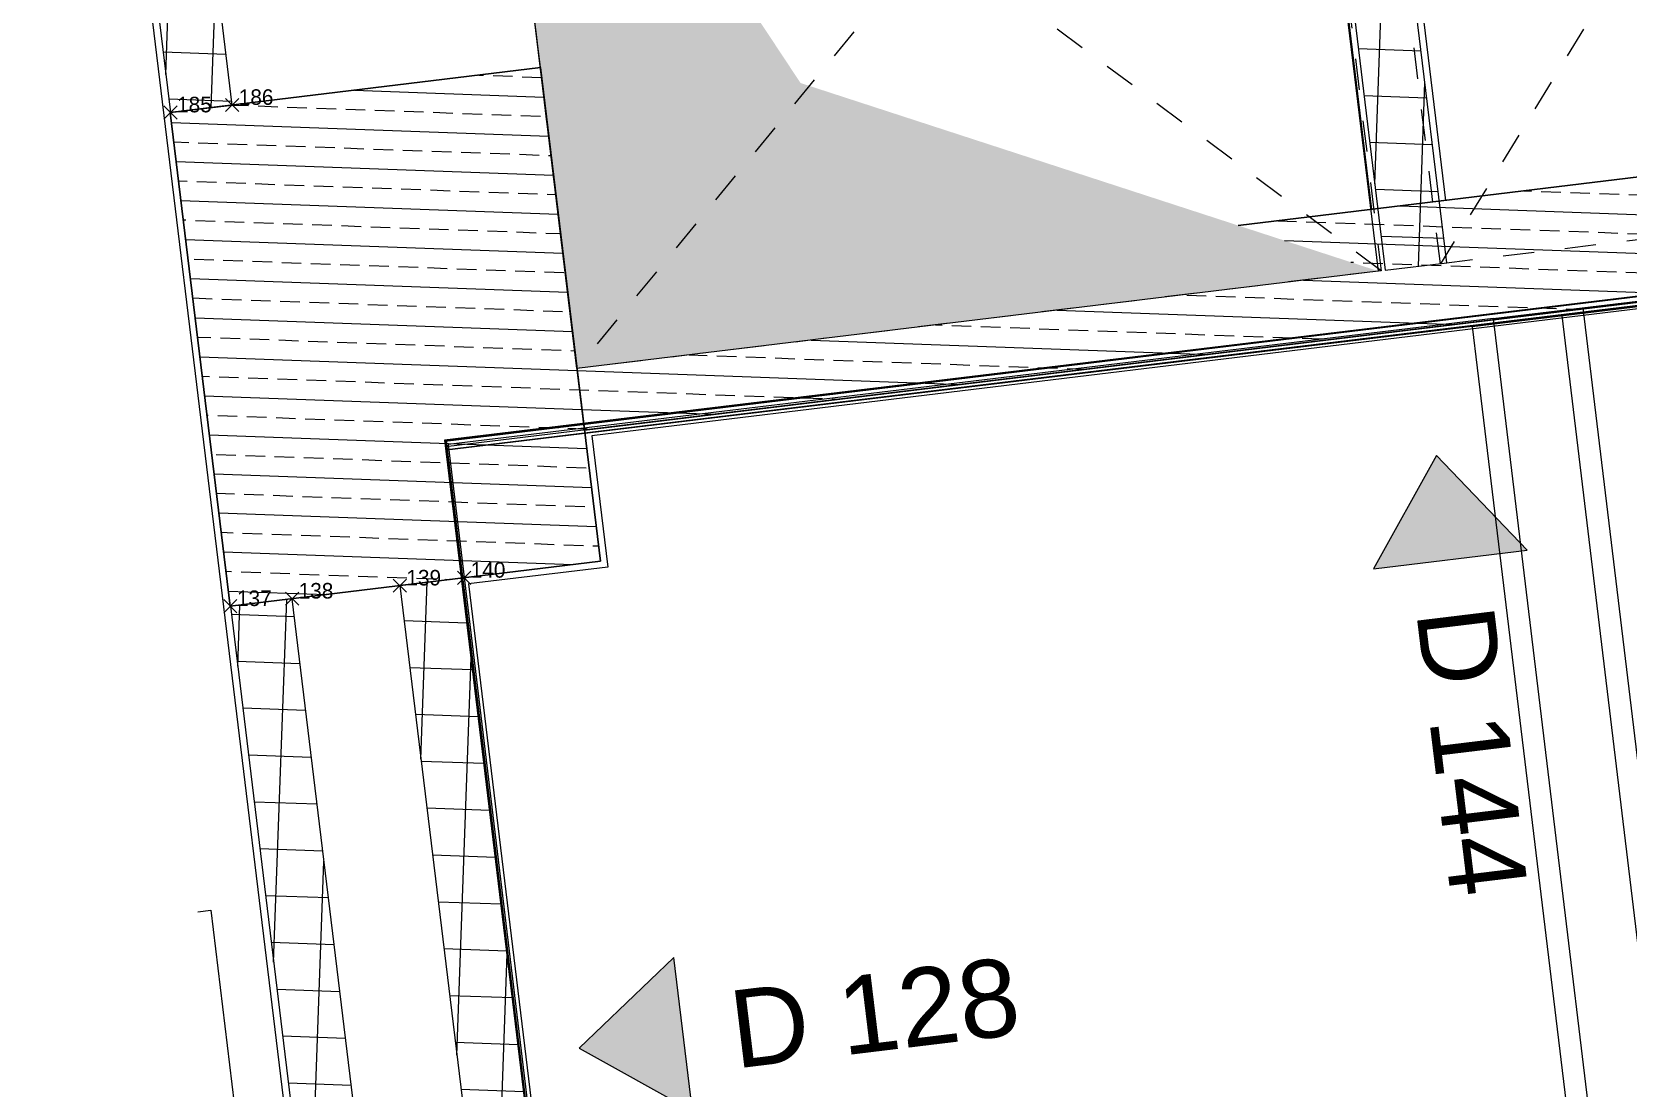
# Model space of a CAD drawing. Header units: metres. Extents: x 400403 to 400526, y 4543947 to 4544120.
# Drawn here: x 400460.79 to 400465.92, y 4544074.22 to 4544077.62 of the extents above; entities that cross this region are included whole.
import ezdxf

# ---------------------------------------------------------------- set-up
doc = ezdxf.new("R2010")
doc.units = ezdxf.units.M
doc.linetypes.add('Dot 1mm', pattern=[0.09999999999999999, 0, -0.09999999999999999])
for name, color, linetype, lineweight in [('A-DETLGEM', 7, 'Continuous', 13), ('A-SECTMBM', 7, 'Continuous', 5), ('A_ELEVATION_2', 7, 'Continuous', 18), ('A_HATCH', 7, 'Continuous', 18), ('A_SECTION_LINE', 7, 'Continuous', 5), ('G-PLANOTM', 7, 'Continuous', 13)]:
    doc.layers.add(name, color=color, linetype=linetype, lineweight=lineweight)
doc.layers.add('A_RC', color=7, linetype='Continuous', lineweight=15, true_color=0x007f00)
doc.styles.add('Arial_1', font='Arial.ttf', dxfattribs={"height": 0.2499999999999998})
pattern_1 = [(45, (0, 0), (-0.1060660171779821, 0.1060660171779821), []), (135, (0, 0), (-0.1060660171779821, -0.1060660171779821), [])]
pattern_2 = [(45, (0, 0), (-0.08838834764831845, 0.08838834764831845), []), (45, (0.08800000000000001, 0), (-0.08838834764831845, 0.08838834764831845), [0.063, -0.031])]

# ---------------------------------------------------------------- blocks, each defined once
blk = doc.blocks.new('D1010-30_Escalator - H_6120-V17-PERON KAT _1_10 _-3_21_ KOTU TUĞLA DUVAR PLANI - 1_2')
at = {"layer": 'G-PLANOTM'}
for p, q in [((0.5183688132078815, 8.565075471160132), (0.5600000000001282, 8.565075471160132)), ((0.5600000000001282, 8.565075471160132), (0.5600000000001282, 6.995075471160143))]:
    blk.add_line(p, q, dxfattribs=at)
blk = doc.blocks.new('M09-PRT-S24-ZZ-M3-ARC-01_rvt-1-PERON KAT _1_10 _-3_21_ KOTU TUĞLA DUVAR PLANI - 1_2')
at = {"layer": 'A_HATCH', "lineweight": 5, "true_color": 0x787878}
h = blk.add_hatch(dxfattribs=at)
h.set_pattern_fill('FP_2', color=8, style=0, pattern_type=2)
h.set_pattern_definition(pattern_1)
h.paths.add_polyline_path([(56.67378246631695, 39.37218351073139), (56.79133951677548, 39.5339869096064), (54.78412996379864, 40.99230816708965), (54.66657291334014, 40.83050476821462), (56.16838945997443, 39.73937255855135)], flags=0)
h.paths.add_polyline_path([(54.50476944372668, 40.94806172130999), (54.6223264941852, 41.10986512018501), (53.32789873727759, 42.05032074494783), (53.21034168681908, 41.8885173460728)], flags=0)
h = blk.add_hatch(dxfattribs=at)
h.set_pattern_fill('FP_2', color=8, style=0, pattern_type=2)
h.set_pattern_definition(pattern_1)
h.paths.add_polyline_path([(53.64017838349763, 36.85555474544358), (53.75773832897631, 37.01735604092373), (51.08312249397338, 38.96065130816073), (50.96556544349605, 38.79884790925983), (53.15929743622637, 37.20494835057628)], flags=0)
h = blk.add_hatch(dxfattribs=at)
h.set_pattern_fill('FP_2', color=8, style=0, pattern_type=2)
h.set_pattern_definition(pattern_1)
h.paths.add_polyline_path([(61.64646764777147, 31.71734204120042), (61.76402469822997, 31.8791454400754), (58.65142101145661, 34.14058439134281), (58.53386452277216, 33.97878058431508), (59.61184971807557, 33.1955784953669)], flags=0)
h.paths.add_polyline_path([(58.3720611238962, 34.0963376347743), (58.48961761258066, 34.25814144180203), (55.37490218544226, 36.52111466225275), (55.25734513498375, 36.35931126337778), (57.67293547184847, 34.60428215340653)], flags=0)
h = blk.add_hatch(dxfattribs=at)
h.set_pattern_fill('FP_2', color=8, style=0, pattern_type=2)
h.set_pattern_definition(pattern_1)
h.paths.add_polyline_path([(56.71440299667402, 34.62191578203601), (56.83196294215269, 34.78371707751614), (55.05214869218204, 36.07687647755583), (54.93458874670335, 35.91507518207569), (56.16838945997443, 35.01863276390286)], flags=0)
at = {"layer": 'A-SECTMBM', "color": 9, "true_color": 0xc0c0c0}
for p, q in [((56.99673244546905, 39.45456574164805), (59.2150332122511, 42.50285078542171)), ((58.92093964575218, 42.10678514628216), (55.04079667767011, 36.76780012988579)), ((58.9210215420593, 42.10672554862698), (55.04088984788058, 36.76775604485515)), ((58.9212003237004, 42.10659544548841), (55.04099384664975, 36.76768036275108)), ((58.9212910116538, 42.10652944996841), (55.04108453460316, 36.76761436723108)), ((58.92139154395646, 42.1064562905096), (55.04118506690595, 36.76754120777219)), ((58.92477620729027, 42.10399320022741), (55.041278843693, 36.76747296444336)), ((58.92477620729027, 42.10399320022741), (55.04127884369304, 36.76747296444342)), ((58.92477620729023, 42.10399320022744), (55.04127884369299, 36.76747296444336)), ((58.92477620729027, 42.10399320022741), (55.04127884369298, 36.76747296444334)), ((57.16737096599076, 39.68904920655371), (59.59306198225625, 37.92382313219132)), ((57.16737096599076, 39.68904920655371), (59.59306198225625, 37.92382313219132)), ((56.99673244546906, 39.45456574164805), (55.04127884369288, 36.76747296444343)), ((56.99673244546905, 39.45456574164805), (59.42242346173456, 37.68933966728567)), ((56.99673244546905, 39.45456574164805), (59.42242346173456, 37.68933966728567)), ((55.04079667767011, 36.76780012988579), (57.46645959538376, 35.00259450342707)), ((55.04088984788058, 36.76775604485515), (57.4669354648753, 35.00227192011386)), ((55.04099384664975, 36.76768036275108), (57.70145293337954, 34.83160865445079)), ((55.04108453460316, 36.76761436723108), (57.70145293316218, 34.83160865460896)), ((55.04118506690595, 36.76754120777219), (57.46696946825653, 35.00224717513066)), ((55.04127884369288, 36.76747296444343), (57.46846531592764, 35.00115861550182)), ((55.041278843693, 36.76747296444336), (57.23398185102199, 35.17179713602353)), ((55.04127884369304, 36.76747296444342), (57.46846580063514, 35.0011582627701)), ((55.04127884369299, 36.76747296444336), (57.4665954166497, 35.00251938030646)), ((55.04127884369298, 36.76747296444334), (57.46659543789273, 35.00251936484744))]:
    blk.add_line(p, q, dxfattribs=at)
at = {"layer": 'A_ELEVATION_2', "lineweight": 20}
for p, q in [((56.79133951677544, 39.53398690960638), (54.78412996379861, 40.99230816708963)), ((54.6665729133401, 40.8305047682146), (56.67378246631691, 39.37218351073137)), ((56.67378246631691, 39.37218351073137), (56.79133951677544, 39.53398690960638)), ((53.75773832897627, 37.01735604092369), (51.08312249397333, 38.96065130816069)), ((50.96556544349602, 38.79884790925981), (53.64017838349758, 36.85555474544356)), ((53.64017838349758, 36.85555474544356), (53.75773832897627, 37.01735604092369)), ((55.37490218544222, 36.52111466225272), (55.25734513498371, 36.35931126337774)), ((58.48961761258061, 34.258141441802), (55.37490218544222, 36.52111466225272)), ((55.25734513498371, 36.35931126337774), (58.37206112389615, 34.09633763477428)), ((55.05214869218199, 36.0768764775558), (54.93458874670331, 35.91507518207567)), ((56.83196294215265, 34.78371707751612), (55.05214869218199, 36.0768764775558)), ((54.93458874670331, 35.91507518207567), (56.71440299667397, 34.62191578203598))]:
    blk.add_line(p, q, dxfattribs=at)
at = {"layer": 'A_RC'}
for p, q in [((53.35583500361519, 42.05474568452632), (56.64132100005368, 39.66770038294775)), ((58.65110860324015, 41.71777628344793), (55.32534236813006, 37.14042399638009)), ((56.68598141398767, 34.61682288689941), (50.77526489319187, 38.91120981024159)), ((55.32534236813006, 37.14042399638009), (55.66954751658514, 36.8903349079967)), ((55.66954751658514, 36.8903349079967), (55.40402867720123, 36.52489332828633)), ((55.40402867720123, 36.52489332828633), (58.68672488477113, 34.13987492665256))]:
    blk.add_line(p, q, dxfattribs=at)
at = {"lineweight": 15, "rotation": 53.99999999999949}
blk.add_blockref('D1010-30_Escalator - H_6120-V17-PERON KAT _1_10 _-3_21_ KOTU TUĞLA DUVAR PLANI - 1_2', (62.2079249589324, 29.71549579944977), dxfattribs=at)
blk = doc.blocks.new('M09-PRT-S24-ZZ-M3-STR-01_rvt-1-PERON KAT _1_10 _-3_21_ KOTU TUĞLA DUVAR PLANI - 1_2')
at = {"layer": 'A_RC', "lineweight": 5, "true_color": 0x787878}
h = blk.add_hatch(dxfattribs=at)
h.set_pattern_fill('FP_1', color=8, style=0, pattern_type=2)
h.set_pattern_definition(pattern_2)
h.paths.add_polyline_path([(55.29562062155847, 37.13498206493411), (58.64599655962562, 41.74637893287127), (58.32238976187562, 41.98149303378827), (56.24633379172857, 39.12404713059168), (56.66017660359948, 39.35386342167956), (55.13411176295748, 37.25260195331587), (55.13411176295748, 37.25232511935732)], flags=0)
h = blk.add_hatch(dxfattribs=at)
h.set_pattern_fill('FP_1', color=8, style=0, pattern_type=2)
h.set_pattern_definition(pattern_2)
h.paths.add_polyline_path([(54.93408007199201, 35.91437507679281), (55.63942237474298, 36.88519547004274), (54.34499518374307, 37.82565187371071), (53.6396528809921, 36.85483148046079)], flags=0)
at = {"layer": 'A-SECTMBM', "color": 9, "true_color": 0xc0c0c0}
for p, q in [((57.02411234454777, 39.52121408572695), (59.24241311132975, 42.56949912950063)), ((58.89815993601471, 42.12237218501506), (55.01304012346713, 36.78362245585313)), ((58.89815489216446, 42.12236525399221), (55.01304012346706, 36.78362245585313)), ((58.89815993624686, 42.12237218533401), (55.01556927533885, 36.78709789793003)), ((58.89696044921053, 42.12088059897052), (55.01676378224695, 36.78197901428314)), ((58.89843808799505, 42.11921628848967), (55.01725259218986, 36.78587291317438)), ((58.91113579192764, 42.1105248680543), (55.03099357062965, 36.77154087921519)), ((58.91113579185532, 42.11052486795481), (55.03099360520494, 36.77154092678998)), ((58.91119860212046, 42.11053262151871), (55.03100197701224, 36.77163109442186)), ((58.91119860211575, 42.11053262151219), (55.03100197704272, 36.77163109446379)), ((57.19475086506944, 39.75569755063259), (59.62044188133499, 37.99047147627027)), ((57.19475086506944, 39.75569755063259), (59.62044188133499, 37.99047147627027)), ((57.02411234454775, 39.52121408572694), (55.03076971699645, 36.78205598342146)), ((57.02411234454777, 39.52121408572695), (59.44980336081328, 37.75598801136458)), ((57.02411234454777, 39.52121408572695), (59.44980336081328, 37.75598801136458)), ((55.01304012346713, 36.78362245585313), (57.41370329928139, 35.03943856320767)), ((55.01304012346706, 36.78362245585313), (57.41370412012743, 35.0394379668281)), ((55.01556927533885, 36.78709789793003), (57.41392352832389, 35.04176535782556)), ((55.01676378224695, 36.78197901428314), (57.41374736972037, 35.03990387404147)), ((55.01725259218986, 36.78587291317438), (57.17944016139091, 35.21240380716593)), ((55.03076971699645, 36.78205598342146), (57.41678443801278, 35.04570317875345)), ((55.03099357062965, 36.77154087921519), (57.41374506412323, 35.03986033997916)), ((55.03099360520494, 36.77154092678998), (57.4140845718418, 35.03961367318303)), ((55.03100197701224, 36.77163109442186), (57.64870984249695, 34.86913838620821)), ((55.03100197704272, 36.77163109446379), (57.64871011450396, 34.86913818858356))]:
    blk.add_line(p, q, dxfattribs=at)
at = {"layer": 'A_RC', "color": 7, "lineweight": 25}
for p, q in [((58.32238976187558, 41.98149303378822), (56.24633379172853, 39.12404713059163)), ((55.29562062155843, 37.13498206493407), (58.64599655962557, 41.74637893287124)), ((54.34499518374302, 37.82565187371067), (53.63965288099205, 36.85483148046074)), ((55.63942237474294, 36.8851954700427), (54.34499518374302, 37.82565187371067)), ((54.97201382380845, 37.37009616585106), (55.29562062155843, 37.13498206493407)), ((54.93408007199197, 35.91437507679277), (55.63942237474294, 36.8851954700427)), ((53.63965288099205, 36.85483148046074), (54.93408007199197, 35.91437507679277))]:
    blk.add_line(p, q, dxfattribs=at)
at = {"layer": 'A_RC'}
for p, q in [((53.68888870347875, 41.51611167855327), (56.50025249089119, 39.47353623738866)), ((54.34499518374302, 37.82564575093912), (54.12806545816133, 37.98325442894645))]:
    blk.add_line(p, q, dxfattribs=at)
blk = doc.blocks.new('M_Shaft Opening Symbol1 - Shaft opening symbol 2-931349-PERON KAT _1_10 _-3_21_ KOTU TUĞLA DUVAR PLANI - 1_2')
at = {"layer": 'A-DETLGEM', "true_color": 0xc0c0c0}
blk.add_hatch(color=9, dxfattribs=at).paths.add_polyline_path([(1.298477344457057, 1.23750164082292), (-1.29847734445717, 1.237501640822938), (0.4734762505751219, 0.4125005469409851), (1.298477344457053, -1.237501640822886), (1.298477344457053, -0.4679314684014033)], flags=0)
at = {"layer": 'A-DETLGEM'}
for p, q in [((-1.298477344457111, 1.237501640822907), (1.298477344457111, 1.237501640822907)), ((-1.298477344457111, -1.237501640822907), (-1.298477344457111, 1.237501640822907)), ((1.298477344457111, 1.237501640822907), (1.298477344457111, -1.237501640822907)), ((1.298477344457111, -1.237501640822907), (-1.298477344457111, -1.237501640822907))]:
    blk.add_line(p, q, dxfattribs=at)
blk = doc.blocks.new('M_Shaft Opening_Overhead Projection - Shaft opening symbol-972014-PERON KAT _1_10 _-3_21_ KOTU TUĞLA DUVAR PLANI - 1_2')
at = {"layer": 'A-DETLGEM', "linetype": 'Dot 1mm', "lineweight": 5}
for p, q in [((-1.303399933132651, 1.243121594789016), (1.303399933132651, 1.243121594789016)), ((-1.303399933132651, -1.243121594789016), (-1.303399933132651, 1.243121594789016)), ((1.303399933132651, 1.243121594789016), (-1.303399933132651, -1.243121594789016)), ((1.303399933132651, -1.243121594789016), (-1.303399933132651, 1.243121594789016)), ((1.303399933132651, 1.243121594789016), (1.303399933132651, -1.243121594789016)), ((1.303399933132651, -1.243121594789016), (-1.303399933132651, -1.243121594789016))]:
    blk.add_line(p, q, dxfattribs=at)
blk = doc.blocks.new('M_Shaft Opening_Overhead Projection - Shaft opening symbol-958082-PERON KAT _1_10 _-3_21_ KOTU TUĞLA DUVAR PLANI - 1_2')
at = {"layer": 'A-DETLGEM', "linetype": 'Dot 1mm', "lineweight": 5}
for p, q in [((-1.451903010686572, 1.837868754991764), (1.451903010686572, 1.837868754991764)), ((-1.451903010686572, -1.837868754991763), (-1.451903010686572, 1.837868754991764)), ((1.451903010686572, 1.837868754991764), (-1.451903010686572, -1.837868754991763)), ((1.451903010686572, -1.837868754991763), (-1.451903010686572, 1.837868754991764)), ((1.451903010686572, 1.837868754991764), (1.451903010686572, -1.837868754991763)), ((1.451903010686572, -1.837868754991763), (-1.451903010686572, -1.837868754991763))]:
    blk.add_line(p, q, dxfattribs=at)
blk = doc.blocks.new('Elevation - Filled Arrow-693709-PERON KAT _1_10 _-3_21_ KOTU TUĞLA DUVAR PLANI - 1_2')
at = {"layer": 'A_SECTION_LINE'}
blk.add_hatch(color=256, dxfattribs=at).paths.add_polyline_path([(6.591881948714948e-07, 0.005843741991433941), (0.002531957843382645, 0.002468698742516678), (-0.002450179215144995, 0.002468698742516693)], flags=0)
for p, q in [((6.591881948721558e-07, 0.005843741991433941), (-0.002450179215144995, 0.002468698742516693)), ((0.002531957843382645, 0.002468698742516679), (6.591881948714948e-07, 0.005843741991433941)), ((-0.002450179215144993, 0.002468698742516694), (0.002531957843382645, 0.002468698742516678))]:
    blk.add_line(p, q, dxfattribs=at)
blk = doc.blocks.new('*U825')
at = {"color": 0, "linetype": 'ByBlock', "lineweight": -2, "transparency": 16777216}
for p, q in [((-0.7071067811865476, -0.7071067811865476), (0.7071067811865476, 0.7071067811865476)), ((-0.7071067811865476, 0.7071067811865476), (0.7071067811865476, -0.7071067811865476))]:
    blk.add_line(p, q, dxfattribs=at)
blk = doc.blocks.new('*U1234', base_point=(400461.4255200594, 4544075.770968778))
at = {"color": 1, "linetype": 'ByBlock', "insert": (400461.4467332629, 4544075.770968778), "char_height": 0.05, "attachment_point": 7}
blk.add_mtext('137', dxfattribs=at)
blk = doc.blocks.new('*U1235', base_point=(400461.4255200594, 4544075.770968778))
at = {"color": 61, "linetype": 'ByBlock', "lineweight": -2}
blk.add_blockref('*U1234', (400461.4255200594, 4544075.770968778), dxfattribs=at)
blk = doc.blocks.new('*U1236', base_point=(400461.4255200594, 4544075.770968778))
at = {"color": 60, "linetype": 'ByBlock', "lineweight": -2, "xscale": 0.03, "yscale": 0.03, "zscale": 0.03, "rotation": 8.537736462515939e-07}
blk.add_blockref('*U825', (400461.4255200594, 4544075.770968778), dxfattribs=at)
at = {"color": 61, "linetype": 'ByBlock', "lineweight": -2}
blk.add_blockref('*U1235', (400461.4255200594, 4544075.770968778), dxfattribs=at)
blk = doc.blocks.new('*U1237', base_point=(400461.6240618815, 4544075.795075725))
at = {"color": 1, "linetype": 'ByBlock', "insert": (400461.6452750849, 4544075.795075725), "char_height": 0.05, "attachment_point": 7}
blk.add_mtext('138', dxfattribs=at)
blk = doc.blocks.new('*U1238', base_point=(400461.6240618815, 4544075.795075725))
at = {"color": 61, "linetype": 'ByBlock', "lineweight": -2}
blk.add_blockref('*U1237', (400461.6240618815, 4544075.795075725), dxfattribs=at)
blk = doc.blocks.new('*U1239', base_point=(400461.6240618815, 4544075.795075725))
at = {"color": 61, "linetype": 'ByBlock', "lineweight": -2}
blk.add_blockref('*U1238', (400461.6240618815, 4544075.795075725), dxfattribs=at)
at = {"color": 60, "linetype": 'ByBlock', "lineweight": -2, "xscale": 0.03, "yscale": 0.03, "zscale": 0.03, "rotation": 8.537736462515939e-07}
blk.add_blockref('*U825', (400461.6240618815, 4544075.795075725), dxfattribs=at)
blk = doc.blocks.new('*U1240', base_point=(400461.9706213836, 4544075.837164915))
at = {"color": 1, "linetype": 'ByBlock', "insert": (400461.991834587, 4544075.837164915), "char_height": 0.05, "attachment_point": 7}
blk.add_mtext('139', dxfattribs=at)
blk = doc.blocks.new('*U1241', base_point=(400461.9706213836, 4544075.837164915))
at = {"color": 61, "linetype": 'ByBlock', "lineweight": -2}
blk.add_blockref('*U1240', (400461.9706213836, 4544075.837164915), dxfattribs=at)
blk = doc.blocks.new('*U1242', base_point=(400461.9706213836, 4544075.837164915))
at = {"color": 61, "linetype": 'ByBlock', "lineweight": -2}
blk.add_blockref('*U1241', (400461.9706213836, 4544075.837164915), dxfattribs=at)
at = {"color": 60, "linetype": 'ByBlock', "lineweight": -2, "xscale": 0.03, "yscale": 0.03, "zscale": 0.03, "rotation": 8.537736462515939e-07}
blk.add_blockref('*U825', (400461.9706213836, 4544075.837164915), dxfattribs=at)
blk = doc.blocks.new('*U1243', base_point=(400462.1776171939, 4544075.862140222))
at = {"color": 1, "linetype": 'ByBlock', "insert": (400462.1988303973, 4544075.862140222), "char_height": 0.05, "attachment_point": 7}
blk.add_mtext('140', dxfattribs=at)
blk = doc.blocks.new('*U1244', base_point=(400462.1776171939, 4544075.862140222))
at = {"color": 61, "linetype": 'ByBlock', "lineweight": -2}
blk.add_blockref('*U1243', (400462.1776171939, 4544075.862140222), dxfattribs=at)
blk = doc.blocks.new('*U1245', base_point=(400462.1776171939, 4544075.862140222))
at = {"color": 60, "linetype": 'ByBlock', "lineweight": -2, "xscale": 0.03, "yscale": 0.03, "zscale": 0.03, "rotation": 8.537736462515939e-07}
blk.add_blockref('*U825', (400462.1776171939, 4544075.862140222), dxfattribs=at)
at = {"color": 61, "linetype": 'ByBlock', "lineweight": -2}
blk.add_blockref('*U1244', (400462.1776171939, 4544075.862140222), dxfattribs=at)
blk = doc.blocks.new('*U1378', base_point=(400461.2327230893, 4544077.359310471))
at = {"color": 1, "linetype": 'ByBlock', "insert": (400461.2539362927, 4544077.359310471), "char_height": 0.05, "attachment_point": 7}
blk.add_mtext('185', dxfattribs=at)
blk = doc.blocks.new('*U1379', base_point=(400461.2327230893, 4544077.359310471))
at = {"color": 61, "linetype": 'ByBlock', "lineweight": -2}
blk.add_blockref('*U1378', (400461.2327230893, 4544077.359310471), dxfattribs=at)
blk = doc.blocks.new('*U1380', base_point=(400461.2327230893, 4544077.359310471))
at = {"color": 60, "linetype": 'ByBlock', "lineweight": -2, "xscale": 0.03, "yscale": 0.03, "zscale": 0.03, "rotation": 8.537736462515939e-07}
blk.add_blockref('*U825', (400461.2327230893, 4544077.359310471), dxfattribs=at)
at = {"color": 61, "linetype": 'ByBlock', "lineweight": -2}
blk.add_blockref('*U1379', (400461.2327230893, 4544077.359310471), dxfattribs=at)
blk = doc.blocks.new('*U1381', base_point=(400461.4312061904, 4544077.383410286))
at = {"color": 1, "linetype": 'ByBlock', "insert": (400461.4524193939, 4544077.383410286), "char_height": 0.05, "attachment_point": 7}
blk.add_mtext('186', dxfattribs=at)
blk = doc.blocks.new('*U1382', base_point=(400461.4312061904, 4544077.383410286))
at = {"color": 61, "linetype": 'ByBlock', "lineweight": -2}
blk.add_blockref('*U1381', (400461.4312061904, 4544077.383410286), dxfattribs=at)
blk = doc.blocks.new('*U1383', base_point=(400461.4312061904, 4544077.383410286))
at = {"color": 61, "linetype": 'ByBlock', "lineweight": -2}
blk.add_blockref('*U1382', (400461.4312061904, 4544077.383410286), dxfattribs=at)
at = {"color": 60, "linetype": 'ByBlock', "lineweight": -2, "xscale": 0.03, "yscale": 0.03, "zscale": 0.03, "rotation": 8.537736462515939e-07}
blk.add_blockref('*U825', (400461.4312061904, 4544077.383410286), dxfattribs=at)

msp = doc.modelspace()

# ---------------------------------------------------------------- block references
at = {"lineweight": 5, "rotation": 312.9239939576965}
for name in ['M09-PRT-S24-ZZ-M3-ARC-01_rvt-1-PERON KAT _1_10 _-3_21_ KOTU TUĞLA DUVAR PLANI - 1_2', 'M09-PRT-S24-ZZ-M3-STR-01_rvt-1-PERON KAT _1_10 _-3_21_ KOTU TUĞLA DUVAR PLANI - 1_2']:
    msp.add_blockref(name, (400397.7144573492, 4544091.538091335), dxfattribs=at)
for name, p in [('*U1383', (400461.4312061904, 4544077.383410286)), ('*U1380', (400461.2327230893, 4544077.359310471)), ('*U1242', (400461.9706213836, 4544075.837164915)), ('*U1245', (400462.1776171939, 4544075.862140222)), ('*U1239', (400461.6240618815, 4544075.795075725)), ('*U1236', (400461.4255200594, 4544075.770968778))]:
    msp.add_blockref(name, p)
at = {"layer": 'A-DETLGEM'}
for name, p, rotation in [('M_Shaft Opening_Overhead Projection - Shaft opening symbol-958082-PERON KAT _1_10 _-3_21_ KOTU TUĞLA DUVAR PLANI - 1_2', (400466.5385379448, 4544078.872346561), 6.934542383434703), ('M_Shaft Opening_Overhead Projection - Shaft opening symbol-972014-PERON KAT _1_10 _-3_21_ KOTU TUĞLA DUVAR PLANI - 1_2', (400463.6845916241, 4544077.927153353), 6.934542383434703), ('M_Shaft Opening Symbol1 - Shaft opening symbol 2-931349-PERON KAT _1_10 _-3_21_ KOTU TUĞLA DUVAR PLANI - 1_2', (400463.6803835725, 4544077.92098018), 186.934542383435)]:
    msp.add_blockref(name, p, dxfattribs=dict(at, rotation=rotation))
at = {"layer": 'A_SECTION_LINE'}
for p, xscale, yscale, zscale, rotation in [((400465.3772156514, 4544075.675940448), 99.99999999910261, 99.99999999910261, 99.99999999910261, 6.923993957694616), ((400463.128210799, 4544074.419410676), 99.99999999910264, 99.99999999910264, 99.99999999910264, 96.92399395769421)]:
    msp.add_blockref('Elevation - Filled Arrow-693709-PERON KAT _1_10 _-3_21_ KOTU TUĞLA DUVAR PLANI - 1_2', p, dxfattribs=dict(at, xscale=xscale, yscale=yscale, zscale=zscale, rotation=rotation))

# ---------------------------------------------------------------- texts
at = {"layer": 'A_SECTION_LINE', "char_height": 0.2499999999977565, "width": 1.122362499989928, "attachment_point": 1, "style": 'Arial_1'}
for s, insert, rotation in [('D 144', (400465.4892597703, 4544075.783259597), 276.9239939576945), ('D 128', (400463.0208916498, 4544074.531454794), 6.923993957694083)]:
    msp.add_mtext(s, dxfattribs=dict(at, insert=insert, rotation=rotation))

doc.saveas('drawing.dxf')
